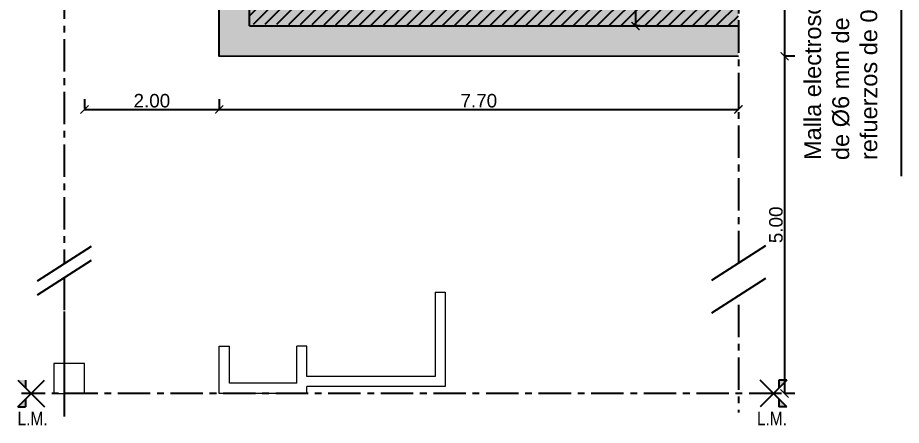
# Model space of a CAD drawing. Header units: millimetres. Extents: x 167 to 347, y -139 to 78.
# Drawn here: x 262.73 to 275.83, y -59.34 to -53.3 of the extents above; entities that cross this region are included whole.
import ezdxf

# ---------------------------------------------------------------- set-up
doc = ezdxf.new("R2010")
doc.units = ezdxf.units.MM
doc.header["$LTSCALE"] = 0.1
doc.header["$MEASUREMENT"] = 0
doc.header["$PDMODE"] = 3
doc.header["$PDSIZE"] = 0.1
doc.linetypes.add('ACAD_ISO04W100', pattern=[30, 24, -3, 0, -3])
doc.layers.get('DEFPOINTS').update_dxf_attribs({"color": 1})
for name, color, linetype in [('11.Ejes', 6, 'ACAD_ISO04W100'), ('armadura', 10, 'Continuous'), ('CONT_PLATEA', 4, 'Continuous'), ('FUNDACIONES-COTAS', 3, 'Continuous'), ('FUNDACIONES-TEXTOS', 2, 'Continuous'), ('vigas de encadenado', 2, 'Continuous')]:
    doc.layers.add(name, color=color, linetype=linetype)
doc.layers.add('CONT_MURO', color=3, linetype='Continuous', lineweight=0)
doc.layers.add('SOMBRA', color=1, linetype='Continuous', lineweight=0)
doc.styles.add('Arial20', font='arial.ttf', dxfattribs={"height": 0.2})
doc.styles.get("Standard").update_dxf_attribs({"font": 'arial.ttf'})
doc.dimstyles.new('COTA-1-100', dxfattribs={"dimtxt": 0.2, "dimasz": 0.12, "dimexe": 0.012, "dimexo": 0.15, "dimgap": 0.025, "dimtad": 1, "dimzin": 0, "dimdsep": 46, "dimtxsty": 'Arial20', "dimblk1": 'ARCHTICK', "dimblk2": 'ARCHTICK', "dimsah": 1, "dimcen": 0.09, "dimclrd": 256, "dimclre": 256, "dimclrt": 256, "dimazin": 0, "dimtfac": 1, "dimtofl": 0, "dimtmove": 2, "dimatfit": 3, "dimldrblk": 'ARCHTICK', "dimfxl": 1, "dimtolj": 1, "dimtzin": 0, "dimarcsym": 0})

# ---------------------------------------------------------------- blocks, each defined once
blk = doc.blocks.new('_ARCHTICK')
at = {"color": 0, "linetype": 'ByBlock', "const_width": 0.15}
blk.add_lwpolyline([(-0.5, -0.5), (0.5, 0.5)], dxfattribs=at)
blk = doc.blocks.new('*D116')
at = {"layer": 'DEFPOINTS', "color": 0, "transparency": 16777216}
for p in [(271.805, -52.82), (271.805, -53.42), (271.888, -53.42)]:
    blk.add_point(p, dxfattribs=at)
at = {"layer": 'FUNDACIONES-COTAS', "lineweight": -2, "transparency": 16777216}
for p, q in [((271.888, -52.82), (271.888, -53.42)), ((271.955, -52.82), (271.9, -52.82)), ((271.955, -53.42), (271.9, -53.42))]:
    blk.add_line(p, q, dxfattribs=at)
at = {"layer": 'FUNDACIONES-COTAS', "lineweight": -2, "transparency": 16777216, "xscale": 0.12, "yscale": 0.12, "zscale": 0.12}
for p, rotation in [((271.888, -52.82), 90), ((271.888, -53.42), 270)]:
    blk.add_blockref('_ARCHTICK', p, dxfattribs=dict(at, rotation=rotation))
at = {"layer": 'FUNDACIONES-COTAS', "transparency": 16777216, "insert": (271.761, -52.544), "char_height": 0.2, "attachment_point": 5, "rotation": 90, "style": 'Arial20'}
blk.add_mtext('\\A1;0.60', dxfattribs=at)
blk = doc.blocks.new('*D38')
at = {"layer": 'DEFPOINTS', "color": 0, "transparency": 16777216}
for p in [(263.717, -54.657), (265.715, -54.657), (265.715, -54.657)]:
    blk.add_point(p, dxfattribs=at)
at = {"layer": 'FUNDACIONES-COTAS', "lineweight": -2, "transparency": 16777216}
for p, q in [((263.717, -54.507), (263.717, -54.645)), ((265.715, -54.507), (265.715, -54.645)), ((263.717, -54.657), (265.715, -54.657))]:
    blk.add_line(p, q, dxfattribs=at)
at = {"layer": 'FUNDACIONES-COTAS', "lineweight": -2, "transparency": 16777216, "xscale": 0.12, "yscale": 0.12, "zscale": 0.12, "rotation": 180}
blk.add_blockref('_ARCHTICK', (263.717, -54.657), dxfattribs=at)
at = {"layer": 'FUNDACIONES-COTAS', "lineweight": -2, "transparency": 16777216, "xscale": 0.12, "yscale": 0.12, "zscale": 0.12}
blk.add_blockref('_ARCHTICK', (265.715, -54.657), dxfattribs=at)
at = {"layer": 'FUNDACIONES-COTAS', "transparency": 16777216, "insert": (264.716, -54.529), "char_height": 0.2, "attachment_point": 5, "style": 'Arial20'}
blk.add_mtext('\\A1;2.00', dxfattribs=at)
blk = doc.blocks.new('*D39')
at = {"layer": 'DEFPOINTS', "color": 0, "transparency": 16777216}
for p in [(265.715, -54.657), (273.415, -54.657), (273.415, -54.657)]:
    blk.add_point(p, dxfattribs=at)
at = {"layer": 'FUNDACIONES-COTAS', "lineweight": -2, "transparency": 16777216}
for p, q in [((265.715, -54.507), (265.715, -54.645)), ((273.415, -54.507), (273.415, -54.645)), ((265.715, -54.657), (273.415, -54.657))]:
    blk.add_line(p, q, dxfattribs=at)
at = {"layer": 'FUNDACIONES-COTAS', "lineweight": -2, "transparency": 16777216, "xscale": 0.12, "yscale": 0.12, "zscale": 0.12, "rotation": 180}
blk.add_blockref('_ARCHTICK', (265.715, -54.657), dxfattribs=at)
at = {"layer": 'FUNDACIONES-COTAS', "lineweight": -2, "transparency": 16777216, "xscale": 0.12, "yscale": 0.12, "zscale": 0.12}
blk.add_blockref('_ARCHTICK', (273.415, -54.657), dxfattribs=at)
at = {"layer": 'FUNDACIONES-COTAS', "transparency": 16777216, "insert": (269.565, -54.529), "char_height": 0.2, "attachment_point": 5, "style": 'Arial20'}
blk.add_mtext('\\A1;7.70', dxfattribs=at)
blk = doc.blocks.new('*D43')
at = {"layer": 'DEFPOINTS', "color": 0, "transparency": 16777216}
for p in [(274.099, -47.516), (274.099, -53.87), (274.099, -53.87)]:
    blk.add_point(p, dxfattribs=at)
at = {"layer": 'FUNDACIONES-COTAS', "lineweight": -2, "transparency": 16777216}
for p, q in [((274.099, -47.516), (274.099, -53.87)), ((274.249, -47.516), (274.111, -47.516)), ((274.249, -53.87), (274.111, -53.87))]:
    blk.add_line(p, q, dxfattribs=at)
at = {"layer": 'FUNDACIONES-COTAS', "lineweight": -2, "transparency": 16777216, "xscale": 0.12, "yscale": 0.12, "zscale": 0.12}
for p, rotation in [((274.099, -47.516), 90), ((274.099, -53.87), 270)]:
    blk.add_blockref('_ARCHTICK', p, dxfattribs=dict(at, rotation=rotation))
at = {"layer": 'FUNDACIONES-COTAS', "transparency": 16777216, "insert": (273.972, -50.693), "char_height": 0.2, "attachment_point": 5, "rotation": 90, "style": 'Arial20'}
blk.add_mtext('\\A1;6.35', dxfattribs=at)
blk = doc.blocks.new('*D45')
at = {"layer": 'DEFPOINTS', "color": 0, "transparency": 16777216}
for p in [(274.099, -53.87), (274.099, -58.867), (274.099, -58.867)]:
    blk.add_point(p, dxfattribs=at)
at = {"layer": 'FUNDACIONES-COTAS', "lineweight": -2, "transparency": 16777216}
for p, q in [((274.099, -53.87), (274.099, -58.867)), ((274.249, -53.87), (274.111, -53.87)), ((274.249, -58.867), (274.111, -58.867))]:
    blk.add_line(p, q, dxfattribs=at)
at = {"layer": 'FUNDACIONES-COTAS', "lineweight": -2, "transparency": 16777216, "xscale": 0.12, "yscale": 0.12, "zscale": 0.12}
for p, rotation in [((274.099, -53.87), 90), ((274.099, -58.867), 270)]:
    blk.add_blockref('_ARCHTICK', p, dxfattribs=dict(at, rotation=rotation))
at = {"layer": 'FUNDACIONES-COTAS', "transparency": 16777216, "insert": (273.972, -56.368), "char_height": 0.2, "attachment_point": 5, "rotation": 90, "style": 'Arial20'}
blk.add_mtext('\\A1;5.00', dxfattribs=at)

msp = doc.modelspace()

# ---------------------------------------------------------------- hatches: boundary and pattern name
at = {"layer": '11.Ejes'}
h = msp.add_hatch(color=256, dxfattribs=at)
h.dxf.hatch_style = 1
h.paths.add_polyline_path([(262.8422, -58.6685), (262.7258, -58.6685), (262.8422, -58.7849)])
h.paths.add_polyline_path([(262.8422, -59.0645), (262.8422, -58.9482), (262.7258, -59.0645)])
h = msp.add_hatch(color=256, dxfattribs=at)
h.dxf.hatch_style = 1
h.paths.add_polyline_path([(274.0166, -58.7849), (274.1329, -58.6685), (274.0166, -58.6685)])
h.paths.add_polyline_path([(274.1329, -59.0645), (274.0166, -58.9482), (274.0166, -59.0645)])
at = {"layer": 'armadura'}
h = msp.add_hatch(dxfattribs=at)
h.set_pattern_fill('ANSI31', color=256)
h.paths.add_polyline_path([(263.4145, -45.3204), (263.4145, -45.3204), (263.4145, -45.0214), (263.7145, -45.0204), (263.9841, -45.0206), (263.7145, -45.0204), (264.4145, -45.0208), (263.415, -45.0205), (263.4148, -51.0704), (263.4145, -51.0704), (263.4145, -50.1204)])
h.paths.add_polyline_path([(263.4145, -51.0704), (263.4148, -51.0704), (263.4148, -51.9204), (263.4145, -51.9204)])
h.paths.add_polyline_path([(266.3146, -49.6705), (263.7152, -49.6705), (263.7155, -50.2705), (266.3146, -50.2705)])
h.paths.add_polyline_path([(268.3645, -44.8705), (268.2067, -44.8705), (267.4641, -44.8705), (267.4641, -45.4705), (267.8395, -45.4693), (267.8395, -48.4414), (269.8926, -48.4426), (269.8926, -47.992), (268.4395, -47.992), (268.4395, -45.9672), (269.8869, -45.9693), (269.8869, -45.5172), (268.3645, -45.5172)])
h.paths.add_polyline_path([(270.3395, -45.5172), (269.8895, -45.5172), (269.8895, -48.442), (271.1395, -48.442), (271.1395, -49.6705), (271.0612, -49.9209), (271.5895, -49.9209), (271.5895, -49.2906), (273.1195, -49.2906), (273.1195, -52.8204), (272.3645, -52.8204), (272.3645, -53.4204), (273.4145, -53.4204), (273.4145, -48.8406), (271.5895, -48.8406), (271.5895, -47.992), (270.3395, -47.992)])
h.paths.add_polyline_path([(267.4641, -45.4705), (267.4641, -44.8705), (263.7147, -44.8705), (263.7147, -45.4705)])
h = msp.add_hatch(dxfattribs=at)
h.set_pattern_fill('ANSI31', color=256)
h.paths.add_polyline_path([(271.0645, -49.9094), (271.0645, -49.5992), (266.1645, -49.5918), (266.1645, -53.3908), (268.9645, -53.4204), (268.9645, -52.8204), (266.7645, -52.8204), (266.7645, -50.1959), (270.4895, -50.1959), (270.4895, -50.1209), (271.5895, -50.1209), (271.5895, -49.9044)])
h = msp.add_hatch(dxfattribs=at)
h.set_pattern_fill('ANSI31', color=256)
h.paths.add_polyline_path([(268.9645, -52.8204), (268.9645, -53.4204), (272.3645, -53.4204), (272.3645, -52.8204), (270.4895, -52.8204), (270.4895, -49.8204), (269.8895, -49.8207), (269.8895, -52.8207)])
at = {"layer": 'SOMBRA', "true_color": 0x139b48, "transparency": 33554534}
h = msp.add_hatch(color=114, dxfattribs=at)
h.dxf.hatch_style = 1
h.paths.add_polyline_path([(273.4145, -47.5156), (270.8145, -47.5156), (270.8145, -44.4169), (263.6842, -44.4169), (263.6832, -51.9204), (265.7145, -51.9204), (265.7136, -53.8666), (273.4145, -53.8666)])

# ---------------------------------------------------------------- linework, layer by layer
at = {"layer": '11.Ejes', "ltscale": 0.2}
for p, q in [((263.4145, -57.1529), (263.4145, -59.2078)), ((273.4145, -57.5524), (273.4145, -59.1497)), ((274.0522, -58.8665), (262.7805, -58.8665))]:
    msp.add_line(p, q, dxfattribs=at)
at = {"layer": '11.Ejes', "ltscale": 12}
msp.add_line((263.4145, -57.6524), (263.4145, -59.2078), dxfattribs=at)
at = {"layer": '11.Ejes'}
for p, q in [((262.7258, -59.0645), (263.1218, -58.6685)), ((262.7258, -59.0645), (263.1218, -58.6685)), ((262.7258, -58.6685), (263.1218, -59.0645)), ((262.8422, -58.6685), (262.8422, -58.7849)), ((274.1329, -59.0645), (273.7369, -58.6685)), ((274.1329, -59.0645), (273.7369, -58.6685)), ((274.1329, -58.6685), (273.7369, -59.0645)), ((274.0166, -58.6685), (274.0166, -58.7849)), ((274.1329, -58.6685), (274.0166, -58.6685)), ((262.8422, -58.9482), (262.8422, -59.0645)), ((274.0166, -58.9482), (274.0166, -59.0645)), ((262.7258, -59.0645), (262.8422, -59.0645)), ((274.1329, -59.0645), (274.0166, -59.0645))]:
    msp.add_line(p, q, dxfattribs=at)
at = {"layer": '11.Ejes', "ltscale": 0.2}
for points in [[(273.4145, -43.1959), (273.4145, -56.9367), (273.4145, -56.9367)], [(263.4145, -43.4756), (263.4145, -56.9443)]]:
    msp.add_lwpolyline(points, dxfattribs=at)
at = {"layer": '11.Ejes'}
for points in [[(263.8145, -56.6877), (263.0145, -57.2008)], [(263.8145, -56.6877), (263.0145, -57.2008)], [(273.8145, -56.6802), (273.0145, -57.1932)], [(263.8145, -56.8963), (263.0145, -57.4094)], [(273.8145, -57.1629), (273.0145, -57.676)]]:
    msp.add_lwpolyline(points, dxfattribs=at)
at = {"layer": 'CONT_MURO'}
for p, q in [((268.9151, -57.3665), (268.9151, -58.6165)), ((268.9151, -57.3665), (269.0651, -57.3665)), ((269.0651, -57.3665), (269.0651, -58.7665)), ((265.7151, -58.8665), (265.7151, -58.1665)), ((265.7151, -58.1665), (265.8651, -58.1665)), ((265.8651, -58.7165), (265.8651, -58.1665)), ((266.8651, -58.7165), (266.8651, -58.1665)), ((267.0151, -58.1665), (266.8651, -58.1665)), ((267.0151, -58.6165), (267.0151, -58.1665)), ((265.7151, -58.8665), (265.7151, -58.5665)), ((268.9151, -58.6165), (267.0151, -58.6165)), ((266.8651, -58.7165), (265.8651, -58.7165)), ((267.0151, -58.8665), (267.0151, -58.7665)), ((269.0651, -58.7665), (267.0151, -58.7665)), ((267.0151, -58.8665), (265.7151, -58.8665))]:
    msp.add_line(p, q, dxfattribs=at)
msp.add_lwpolyline([(263.2645, -58.8665), (263.7151, -58.8665), (263.7151, -58.4212), (263.2645, -58.4212)], close=True, dxfattribs=at)
msp.add_lwpolyline([(263.2645, -58.8665), (263.7151, -58.8665), (263.7151, -58.4212), (263.2645, -58.4212)], close=True, dxfattribs=at)
at = {"layer": 'CONT_PLATEA'}
msp.add_lwpolyline([(273.4155, -53.8704), (265.7145, -53.8666), (265.7146, -51.9166), (263.7175, -51.9166)], dxfattribs=at)
at = {"layer": 'FUNDACIONES-TEXTOS'}
msp.add_line((275.8308, -49.9358), (275.8308, -55.6457), dxfattribs=at)
at = {"layer": 'vigas de encadenado'}
for q in [(266.1645, -50.2705), (273.4145, -53.4204)]:
    msp.add_line((266.1645, -53.4204), q, dxfattribs=at)

# ---------------------------------------------------------------- texts
at = {"layer": '11.Ejes', "lineweight": 40, "char_height": 0.2, "width": 1.294531, "attachment_point": 8}
for insert in [(262.9467, -59.3399), (273.912, -59.3399)]:
    msp.add_mtext('{\\fArial Narrow|b0|i0|c0|p34;L.M.}', dxfattribs=dict(at, insert=insert))
at = {"layer": 'FUNDACIONES-TEXTOS', "insert": (274.3903, -49.6032), "char_height": 0.25, "width": 5.804333, "attachment_point": 3, "rotation": 90}
msp.add_mtext('\\pxql;{\\fArial|b0|i0|c0|p34;Malla electrosoldada de hierro \\Pde %%C6 mm de 15cm x 15cm con \\Prefuerzos de 0,60m de ancho }', dxfattribs=at)

# ---------------------------------------------------------------- dimensions: what is measured, and where the dimension line sits
at = {"layer": 'FUNDACIONES-COTAS'}
for base, p1, p2, picture, middle in [((274.0992, -53.8704), (274.0992, -47.5156), (274.0992, -53.8704), '*D43', (273.972, -50.693)), ((274.0992, -58.8665), (274.0992, -53.8704), (274.0992, -58.8665), '*D45', (273.9721, -56.3685))]:
    dim = msp.add_linear_dim(base=base, p1=p1, p2=p2, angle=90, dimstyle='COTA-1-100', override={"dimtxt": 1.75}, dxfattribs=at)
    dim.commit()
    dim.dimension.update_dxf_attribs({"geometry": picture, "text_midpoint": middle})
dim = msp.add_linear_dim(base=(271.8885, -53.4204), p1=(271.8045, -52.8204), p2=(271.8045, -53.4204), angle=90, dimstyle='COTA-1-100', dxfattribs=at)
dim.commit()
dim.dimension.update_dxf_attribs({"geometry": '*D116', "text_midpoint": (271.7614, -52.5444), "dimtype": 160})
for base, p1, p2, picture, middle in [((265.7146, -54.6565), (263.7175, -54.6565), (265.7146, -54.6565), '*D38', (264.716, -54.5294)), ((273.4145, -54.6565), (265.7146, -54.6565), (273.4145, -54.6565), '*D39', (269.5645, -54.5294))]:
    dim = msp.add_linear_dim(base=base, p1=p1, p2=p2, dimstyle='COTA-1-100', override={"dimtxt": 1.75}, dxfattribs=at)
    dim.commit()
    dim.dimension.update_dxf_attribs({"geometry": picture, "text_midpoint": middle})

doc.saveas('drawing.dxf')
